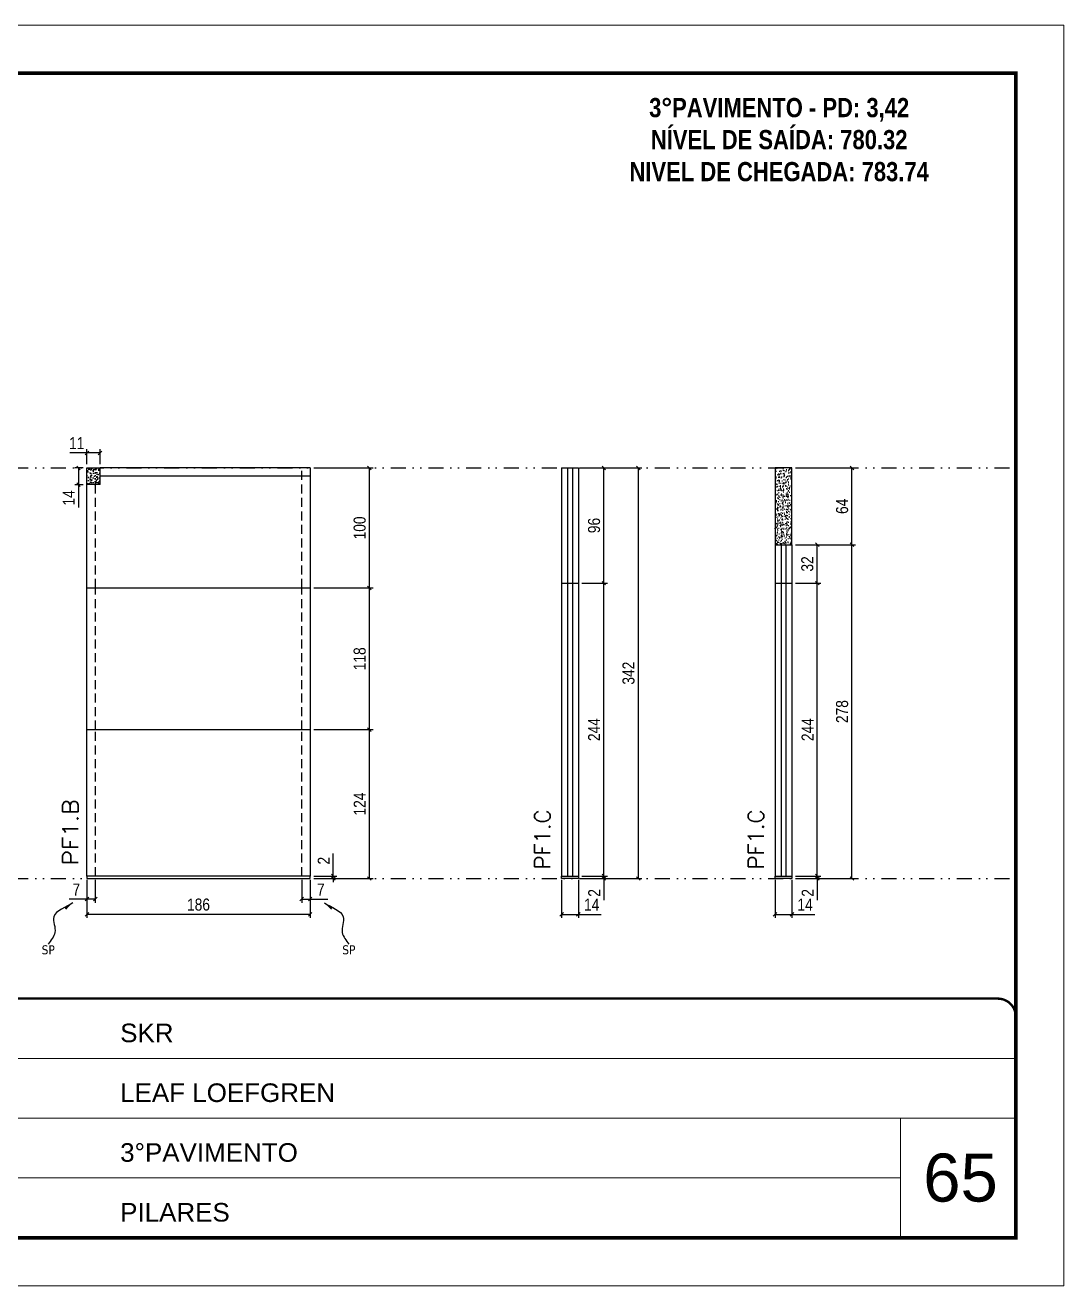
# Model space of a CAD drawing. Extents: x 14400 to 27878, y -21631 to 6985.
# Drawn here: x 15020 to 15885, y -12442 to -11392 of the extents above; entities that cross this region are included whole.
import ezdxf

# ---------------------------------------------------------------- set-up
doc = ezdxf.new("R2010")
doc.units = 0
for name, pattern in [('CONTINUO', [0]), ('DASHED', [0.75, 0.5, -0.25]), ('DIVIDE2', [0.625, 0.25, -0.125, 0, -0.125, 0, -0.125]), ('HIDDEN', [0.375, 0.25, -0.125])]:
    doc.linetypes.add(name, pattern=pattern)
for name, color, linetype, lineweight in [('CARIMBO', 255, 'Continuous', 9), ('Folhas', 255, 'Continuous', 9), ('SARRAFO DE PRESSAO', 251, 'DASHED', 9), ('Texto Seção', 7, 'Continuous', 15)]:
    doc.layers.add(name, color=color, linetype=linetype, lineweight=lineweight)
for name, color, linetype in [('COTA', 241, 'Continuous'), ('NOMENCLATURA', 7, 'Continuous'), ('Nível', 160, 'Continuous'), ('Painéis', 200, 'Continuous'), ('SARR_2.2x7', 40, 'Continuous'), ('SARR_EDITAR', 141, 'Continuous'), ('Sarrafo de Pressão', 42, 'HIDDEN'), ('texto', 7, 'Continuous')]:
    doc.layers.add(name, color=color, linetype=linetype)
doc.styles.add('ARIAL', font='arial.ttf')
doc.styles.add('COTA TECNICA', font='techl___.ttf', dxfattribs={"height": 10})
doc.styles.add('COTA TECNICA-50', font='techl___.ttf', dxfattribs={"height": 10})
doc.styles.add('REGUA-120', font='ROMANS.shx', dxfattribs={"height": 15})
doc.styles.add('ROMANC', font='techb___.ttf', dxfattribs={"height": 2.5})
doc.styles.get("Standard").update_dxf_attribs({"font": 'arial.ttf'})
doc.dimstyles.new('COTA PAINEL-50', dxfattribs={"dimtxt": 10, "dimasz": 3, "dimexe": 3, "dimexo": 3, "dimgap": 3, "dimtad": 1, "dimdec": 1, "dimzin": 12, "dimdsep": 46, "dimtxsty": 'COTA TECNICA-50', "dimblk1": 'OBLIQUE', "dimblk2": 'OBLIQUE', "dimsah": 1, "dimcen": 0.9, "dimclrd": 4, "dimclre": 4, "dimclrt": 240, "dimadec": 1, "dimazin": 3, "dimtfac": 1, "dimtdec": 1, "dimtmove": 0, "dimatfit": 3, "dimfxl": 1, "dimtolj": 1, "dimtzin": 12, "dimarcsym": 0})
doc.dimstyles.new('PAINEL', dxfattribs={"dimtxt": 10, "dimasz": 3, "dimexe": 3, "dimexo": 3, "dimgap": 3, "dimtad": 1, "dimdec": 1, "dimzin": 12, "dimdsep": 46, "dimtxsty": 'COTA TECNICA', "dimblk1": 'OBLIQUE', "dimblk2": 'OBLIQUE', "dimsah": 1, "dimcen": 0.9, "dimclrd": 4, "dimclre": 4, "dimclrt": 240, "dimadec": 1, "dimazin": 3, "dimtfac": 1, "dimtdec": 1, "dimtmove": 0, "dimatfit": 3, "dimfxl": 1, "dimtolj": 1, "dimtzin": 12, "dimarcsym": 0})
doc.dimstyles.get("Standard").update_dxf_attribs({"dimtxt": 0.18, "dimasz": 0.18, "dimexe": 0.18, "dimexo": 0.0625, "dimgap": 0.09, "dimtad": 0, "dimtih": 1, "dimtoh": 1, "dimdec": 4, "dimzin": 0, "dimdsep": 46, "dimtxsty": 'Standard', "dimcen": 0.09, "dimadec": 0, "dimazin": 0, "dimtfac": 1, "dimtdec": 4, "dimtofl": 0, "dimtmove": 0, "dimatfit": 3, "dimfxl": 1, "dimtolj": 1, "dimtzin": 0, "dimarcsym": 0})

# ---------------------------------------------------------------- blocks, each defined once
blk = doc.blocks.new('9999999999')
at = {"color": 30, "linetype": 'CONTINUO'}
for p, q in [((98564.6, 34379.6), (99584, 34379.6)), ((98564.6, 34329.8), (99488, 34329.8)), ((99584, 34329.8), (99488, 34329.8)), ((99488, 34329.8), (99488, 34230.2)), ((98564.6, 34280), (99488, 34280))]:
    blk.add_line(p, q, dxfattribs=at)
at = {"color": 30, "linetype": 'CONTINUO', "const_width": 2}
blk.add_lwpolyline([(99584, 34230.2), (99584, 34414.4, 0.414214), (99569, 34429.4), (98229, 34429.4, 0.414214), (98214, 34414.4), (98214, 34245.2, 0.414214), (98229, 34230.2), (99584, 34230.2)], format="xyb", dxfattribs=at)
at = {"layer": 'Folhas'}
blk.add_lwpolyline([(98139, 34190.2), (99624, 34190.2), (99624, 35240.2), (98139, 35240.2)], close=True, dxfattribs=at)
at = {"layer": 'Folhas', "color": 30, "const_width": 3}
blk.add_lwpolyline([(98214, 34230.2), (99584, 34230.2), (99584, 35200.2), (98214, 35200.2)], close=True, dxfattribs=at)
at = {"color": 7, "linetype": 'Continuous', "ltscale": 5, "style": 'ARIAL'}
for s, height, p in [('SKR', 15.48, (98837.7, 34393.1)), ('LEAF LOEFGREN', 15.483, (98837.7, 34343.3)), ('3°PAVIMENTO', 15.483, (98837.7, 34293.5)), ('PILARES', 15.48, (98837.7, 34243.7))]:
    blk.add_text(s, height=height, dxfattribs=at).set_placement(p)
blk = doc.blocks.new('_Oblique')
at = {"color": 0, "linetype": 'ByBlock', "lineweight": -2}
blk.add_line((-0.5, -0.5), (0.5, 0.5), dxfattribs=at)
blk = doc.blocks.new('*D4462')
at = {"layer": 'COTA', "color": 4, "lineweight": -2, "transparency": 16777216}
for p, q in [((15466.5, -12104.2), (15466.5, -12136.1)), ((15480.5, -12104.2), (15480.5, -12136.1)), ((15466.5, -12133.1), (15480.5, -12133.1)), ((15480.5, -12133.1), (15499.6, -12133.1))]:
    blk.add_line(p, q, dxfattribs=at)
at = {"layer": 'Defpoints', "color": 0, "transparency": 16777216}
for p in [(15466.5, -12101.2), (15480.5, -12101.2), (15480.5, -12133.1)]:
    blk.add_point(p, dxfattribs=at)
at = {"layer": 'COTA', "color": 4, "lineweight": -2, "transparency": 16777216, "xscale": 3, "yscale": 3, "zscale": 3, "rotation": 180}
blk.add_blockref('_Oblique', (15466.5, -12133.1), dxfattribs=at)
at = {"layer": 'COTA', "color": 4, "lineweight": -2, "transparency": 16777216, "xscale": 3, "yscale": 3, "zscale": 3}
blk.add_blockref('_Oblique', (15480.5, -12133.1), dxfattribs=at)
at = {"layer": 'COTA', "color": 240, "transparency": 16777216, "insert": (15491.6, -12125), "char_height": 10, "attachment_point": 5, "style": 'COTA TECNICA'}
blk.add_mtext('\\A1;14', dxfattribs=at)
blk = doc.blocks.new('*D4463')
at = {"layer": 'COTA', "color": 4, "lineweight": -2, "transparency": 16777216}
for p, q in [((15483.5, -12101.2), (15504.7, -12101.2)), ((15483.5, -12103.2), (15504.7, -12103.2)), ((15501.7, -12101.2), (15501.7, -12098.2)), ((15501.7, -12101.2), (15501.7, -12103.2)), ((15501.7, -12103.2), (15501.7, -12121.3))]:
    blk.add_line(p, q, dxfattribs=at)
at = {"layer": 'Defpoints', "color": 0, "transparency": 16777216}
for p in [(15480.5, -12101.2), (15480.5, -12103.2), (15501.7, -12101.2)]:
    blk.add_point(p, dxfattribs=at)
at = {"layer": 'COTA', "color": 4, "lineweight": -2, "transparency": 16777216, "xscale": 3, "yscale": 3, "zscale": 3}
for p, rotation in [((15501.7, -12101.2), 270), ((15501.7, -12103.2), 90)]:
    blk.add_blockref('_Oblique', p, dxfattribs=dict(at, rotation=rotation))
at = {"layer": 'COTA', "color": 240, "transparency": 16777216, "insert": (15493.7, -12115.2), "char_height": 10, "attachment_point": 5, "rotation": 90, "style": 'COTA TECNICA-50'}
blk.add_mtext('\\A1;2', dxfattribs=at)
blk = doc.blocks.new('*D4464')
at = {"layer": 'COTA', "color": 4, "lineweight": -2, "transparency": 16777216}
for p, q in [((15483.5, -11761.2), (15533.5, -11761.2)), ((15530.5, -12103.2), (15530.5, -11761.2)), ((15483.5, -12103.2), (15533.5, -12103.2))]:
    blk.add_line(p, q, dxfattribs=at)
at = {"layer": 'Defpoints', "color": 0, "transparency": 16777216}
for p in [(15480.5, -11761.2), (15530.5, -11761.2), (15480.5, -12103.2)]:
    blk.add_point(p, dxfattribs=at)
at = {"layer": 'COTA', "color": 4, "lineweight": -2, "transparency": 16777216, "xscale": 3, "yscale": 3, "zscale": 3}
for p, rotation in [((15530.5, -11761.2), 90), ((15530.5, -12103.2), 270)]:
    blk.add_blockref('_Oblique', p, dxfattribs=dict(at, rotation=rotation))
at = {"layer": 'COTA', "color": 240, "transparency": 16777216, "insert": (15522.3, -11932.2), "char_height": 10, "attachment_point": 5, "rotation": 90, "style": 'COTA TECNICA-50'}
blk.add_mtext('\\A1;342', dxfattribs=at)
blk = doc.blocks.new('*D4470')
at = {"layer": 'COTA', "color": 4, "lineweight": -2, "transparency": 16777216}
for p, q in [((15483.5, -11857.2), (15504.7, -11857.2)), ((15501.7, -12101.2), (15501.7, -11857.2)), ((15483.5, -12101.2), (15504.7, -12101.2))]:
    blk.add_line(p, q, dxfattribs=at)
at = {"layer": 'Defpoints', "color": 0, "transparency": 16777216}
for p in [(15480.5, -11857.2), (15501.7, -11857.2), (15480.5, -12101.2)]:
    blk.add_point(p, dxfattribs=at)
at = {"layer": 'COTA', "color": 4, "lineweight": -2, "transparency": 16777216, "xscale": 3, "yscale": 3, "zscale": 3}
for p, rotation in [((15501.7, -11857.2), 90), ((15501.7, -12101.2), 270)]:
    blk.add_blockref('_Oblique', p, dxfattribs=dict(at, rotation=rotation))
at = {"layer": 'COTA', "color": 240, "transparency": 16777216, "insert": (15493.6, -11979.2), "char_height": 10, "attachment_point": 5, "rotation": 90, "style": 'COTA TECNICA'}
blk.add_mtext('\\A1;244', dxfattribs=at)
blk = doc.blocks.new('*D4471')
at = {"layer": 'COTA', "color": 4, "lineweight": -2, "transparency": 16777216}
for p, q in [((15483.5, -11761.2), (15504.7, -11761.2)), ((15501.7, -11857.2), (15501.7, -11761.2)), ((15483.5, -11857.2), (15504.7, -11857.2))]:
    blk.add_line(p, q, dxfattribs=at)
at = {"layer": 'Defpoints', "color": 0, "transparency": 16777216}
for p in [(15480.5, -11761.2), (15501.7, -11761.2), (15480.5, -11857.2)]:
    blk.add_point(p, dxfattribs=at)
at = {"layer": 'COTA', "color": 4, "lineweight": -2, "transparency": 16777216, "xscale": 3, "yscale": 3, "zscale": 3}
for p, rotation in [((15501.7, -11761.2), 90), ((15501.7, -11857.2), 270)]:
    blk.add_blockref('_Oblique', p, dxfattribs=dict(at, rotation=rotation))
at = {"layer": 'COTA', "color": 240, "transparency": 16777216, "insert": (15493.6, -11809.2), "char_height": 10, "attachment_point": 5, "rotation": 90, "style": 'COTA TECNICA'}
blk.add_mtext('\\A1;96', dxfattribs=at)
blk = doc.blocks.new('*D4476')
at = {"layer": 'COTA', "color": 4, "lineweight": -2, "transparency": 16777216}
for p, q in [((15071, -12104.2), (15071, -12136.1)), ((15257, -12104.2), (15257, -12136.1)), ((15257, -12133.1), (15071, -12133.1))]:
    blk.add_line(p, q, dxfattribs=at)
at = {"layer": 'Defpoints', "color": 0, "transparency": 16777216}
for p in [(15071, -12101.2), (15257, -12101.2), (15071, -12133.1)]:
    blk.add_point(p, dxfattribs=at)
at = {"layer": 'COTA', "color": 4, "lineweight": -2, "transparency": 16777216, "xscale": 3, "yscale": 3, "zscale": 3, "rotation": 180}
blk.add_blockref('_Oblique', (15071, -12133.1), dxfattribs=at)
at = {"layer": 'COTA', "color": 4, "lineweight": -2, "transparency": 16777216, "xscale": 3, "yscale": 3, "zscale": 3}
blk.add_blockref('_Oblique', (15257, -12133.1), dxfattribs=at)
at = {"layer": 'COTA', "color": 240, "transparency": 16777216, "insert": (15164, -12125), "char_height": 10, "attachment_point": 5, "style": 'COTA TECNICA'}
blk.add_mtext('\\A1;186', dxfattribs=at)
blk = doc.blocks.new('*D4477')
at = {"layer": 'COTA', "color": 4, "lineweight": -2, "transparency": 16777216}
for p, q in [((15071, -12106.2), (15071, -12123.4)), ((15078, -12104.2), (15078, -12123.4)), ((15071, -12120.4), (15056.3, -12120.4)), ((15078, -12120.4), (15071, -12120.4))]:
    blk.add_line(p, q, dxfattribs=at)
at = {"layer": 'Defpoints', "color": 0, "transparency": 16777216}
for p in [(15071, -12103.2), (15078, -12101.2), (15071, -12120.4)]:
    blk.add_point(p, dxfattribs=at)
at = {"layer": 'COTA', "color": 4, "lineweight": -2, "transparency": 16777216, "xscale": 3, "yscale": 3, "zscale": 3, "rotation": 180}
blk.add_blockref('_Oblique', (15071, -12120.4), dxfattribs=at)
at = {"layer": 'COTA', "color": 4, "lineweight": -2, "transparency": 16777216, "xscale": 3, "yscale": 3, "zscale": 3}
blk.add_blockref('_Oblique', (15078, -12120.4), dxfattribs=at)
at = {"layer": 'COTA', "color": 240, "transparency": 16777216, "insert": (15062.2, -12112.4), "char_height": 10, "attachment_point": 5, "style": 'COTA TECNICA-50'}
blk.add_mtext('\\A1;7', dxfattribs=at)
blk = doc.blocks.new('*D4478')
at = {"layer": 'COTA', "color": 4, "lineweight": -2, "transparency": 16777216}
for p, q in [((15276.3, -12101.2), (15276.3, -12082.4)), ((15260, -12101.2), (15279.3, -12101.2)), ((15260, -12103.2), (15279.3, -12103.2)), ((15276.3, -12103.2), (15276.3, -12101.2)), ((15276.3, -12103.2), (15276.3, -12106.2))]:
    blk.add_line(p, q, dxfattribs=at)
at = {"layer": 'Defpoints', "color": 0, "transparency": 16777216}
for p in [(15257, -12101.2), (15257, -12103.2), (15276.3, -12103.2)]:
    blk.add_point(p, dxfattribs=at)
at = {"layer": 'COTA', "color": 4, "lineweight": -2, "transparency": 16777216, "xscale": 3, "yscale": 3, "zscale": 3}
for p, rotation in [((15276.3, -12101.2), 270), ((15276.3, -12103.2), 90)]:
    blk.add_blockref('_Oblique', p, dxfattribs=dict(at, rotation=rotation))
at = {"layer": 'COTA', "color": 240, "transparency": 16777216, "insert": (15268.3, -12088.4), "char_height": 10, "attachment_point": 5, "rotation": 90, "style": 'COTA TECNICA-50'}
blk.add_mtext('\\A1;2', dxfattribs=at)
blk = doc.blocks.new('*D4479')
at = {"layer": 'COTA', "color": 4, "linetype": 'ByBlock', "lineweight": -2, "transparency": 16777216}
for p, q in [((15260, -11979.2), (15309.4, -11979.2)), ((15306.4, -12103.2), (15306.4, -11979.2)), ((15260, -12103.2), (15309.4, -12103.2))]:
    blk.add_line(p, q, dxfattribs=at)
at = {"layer": 'Defpoints', "color": 0, "linetype": 'ByBlock', "transparency": 16777216}
for p in [(15257, -11979.2), (15306.4, -11979.2), (15257, -12103.2)]:
    blk.add_point(p, dxfattribs=at)
at = {"layer": 'COTA', "color": 4, "linetype": 'ByBlock', "lineweight": -2, "transparency": 16777216, "xscale": 3, "yscale": 3, "zscale": 3}
for p, rotation in [((15306.4, -11979.2), 90), ((15306.4, -12103.2), 270)]:
    blk.add_blockref('_Oblique', p, dxfattribs=dict(at, rotation=rotation))
at = {"layer": 'COTA', "color": 240, "linetype": 'ByBlock', "transparency": 16777216, "insert": (15298.3, -12041.2), "char_height": 10, "attachment_point": 5, "rotation": 90, "style": 'COTA TECNICA'}
blk.add_mtext('\\A1;124', dxfattribs=at)
blk = doc.blocks.new('*D4480')
at = {"layer": 'COTA', "color": 4, "linetype": 'ByBlock', "lineweight": -2, "transparency": 16777216}
for p, q in [((15260, -11979.2), (15309.4, -11979.2)), ((15306.4, -12103.2), (15306.4, -11979.2)), ((15260, -12103.2), (15309.4, -12103.2))]:
    blk.add_line(p, q, dxfattribs=at)
at = {"layer": 'Defpoints', "color": 0, "linetype": 'ByBlock', "transparency": 16777216}
for p in [(15257, -11979.2), (15306.4, -11979.2), (15257, -12103.2)]:
    blk.add_point(p, dxfattribs=at)
at = {"layer": 'COTA', "color": 4, "linetype": 'ByBlock', "lineweight": -2, "transparency": 16777216, "xscale": 3, "yscale": 3, "zscale": 3}
for p, rotation in [((15306.4, -11979.2), 90), ((15306.4, -12103.2), 270)]:
    blk.add_blockref('_Oblique', p, dxfattribs=dict(at, rotation=rotation))
at = {"layer": 'COTA', "color": 240, "linetype": 'ByBlock', "transparency": 16777216, "insert": (15298.3, -12041.2), "char_height": 10, "attachment_point": 5, "rotation": 90, "style": 'COTA TECNICA'}
blk.add_mtext('\\A1;124', dxfattribs=at)
blk = doc.blocks.new('*D4481')
at = {"layer": 'COTA', "color": 4, "lineweight": -2, "transparency": 16777216}
for p, q in [((15250, -12104.2), (15250, -12123.4)), ((15257, -12106.2), (15257, -12123.4)), ((15250, -12120.4), (15257, -12120.4)), ((15257, -12120.4), (15271.8, -12120.4))]:
    blk.add_line(p, q, dxfattribs=at)
at = {"layer": 'Defpoints', "color": 0, "transparency": 16777216}
for p in [(15250, -12101.2), (15257, -12103.2), (15257, -12120.4)]:
    blk.add_point(p, dxfattribs=at)
at = {"layer": 'COTA', "color": 4, "lineweight": -2, "transparency": 16777216, "xscale": 3, "yscale": 3, "zscale": 3, "rotation": 180}
blk.add_blockref('_Oblique', (15250, -12120.4), dxfattribs=at)
at = {"layer": 'COTA', "color": 4, "lineweight": -2, "transparency": 16777216, "xscale": 3, "yscale": 3, "zscale": 3}
blk.add_blockref('_Oblique', (15257, -12120.4), dxfattribs=at)
at = {"layer": 'COTA', "color": 240, "transparency": 16777216, "insert": (15265.9, -12112.4), "char_height": 10, "attachment_point": 5, "style": 'COTA TECNICA-50'}
blk.add_mtext('\\A1;7', dxfattribs=at)
blk = doc.blocks.new('*D4482')
at = {"layer": 'COTA', "color": 4, "lineweight": -2, "transparency": 16777216}
for p, q in [((15260, -11861.2), (15309.4, -11861.2)), ((15306.4, -11979.2), (15306.4, -11861.2)), ((15260, -11979.2), (15309.4, -11979.2))]:
    blk.add_line(p, q, dxfattribs=at)
at = {"layer": 'Defpoints', "color": 0, "transparency": 16777216}
for p in [(15257, -11861.2), (15306.4, -11861.2), (15257, -11979.2)]:
    blk.add_point(p, dxfattribs=at)
at = {"layer": 'COTA', "color": 4, "lineweight": -2, "transparency": 16777216, "xscale": 3, "yscale": 3, "zscale": 3}
for p, rotation in [((15306.4, -11861.2), 90), ((15306.4, -11979.2), 270)]:
    blk.add_blockref('_Oblique', p, dxfattribs=dict(at, rotation=rotation))
at = {"layer": 'COTA', "color": 240, "transparency": 16777216, "insert": (15298.3, -11920.2), "char_height": 10, "attachment_point": 5, "rotation": 90, "style": 'COTA TECNICA'}
blk.add_mtext('\\A1;118', dxfattribs=at)
blk = doc.blocks.new('*D4475')
at = {"layer": 'COTA', "color": 4, "lineweight": -2, "transparency": 16777216}
for p, q in [((15071, -11748.7), (15056.9, -11748.7)), ((15071, -11758.2), (15071, -11745.7)), ((15082, -11748.7), (15071, -11748.7)), ((15082, -11758.2), (15082, -11745.7))]:
    blk.add_line(p, q, dxfattribs=at)
at = {"layer": 'Defpoints', "color": 0, "transparency": 16777216}
for p in [(15071, -11748.7), (15071, -11761.2), (15082, -11761.2)]:
    blk.add_point(p, dxfattribs=at)
at = {"layer": 'COTA', "color": 4, "lineweight": -2, "transparency": 16777216, "xscale": 3, "yscale": 3, "zscale": 3, "rotation": 180}
blk.add_blockref('_Oblique', (15071, -11748.7), dxfattribs=at)
at = {"layer": 'COTA', "color": 4, "lineweight": -2, "transparency": 16777216, "xscale": 3, "yscale": 3, "zscale": 3}
blk.add_blockref('_Oblique', (15082, -11748.7), dxfattribs=at)
at = {"layer": 'COTA', "color": 240, "transparency": 16777216, "insert": (15062.5, -11740.6), "char_height": 10, "attachment_point": 5, "style": 'COTA TECNICA'}
blk.add_mtext('\\A1;11', dxfattribs=at)
blk = doc.blocks.new('*D4486')
at = {"layer": 'COTA', "color": 4, "lineweight": -2, "transparency": 16777216}
for p, q in [((15068, -11761.2), (15061, -11761.2)), ((15064, -11761.2), (15064, -11775.2)), ((15068, -11775.2), (15061, -11775.2)), ((15064, -11775.2), (15064, -11794.3))]:
    blk.add_line(p, q, dxfattribs=at)
at = {"layer": 'Defpoints', "color": 0, "transparency": 16777216}
for p in [(15071, -11761.2), (15064, -11775.2), (15071, -11775.2)]:
    blk.add_point(p, dxfattribs=at)
at = {"layer": 'COTA', "color": 4, "lineweight": -2, "transparency": 16777216, "xscale": 3, "yscale": 3, "zscale": 3}
for p, rotation in [((15064, -11761.2), 90), ((15064, -11775.2), 270)]:
    blk.add_blockref('_Oblique', p, dxfattribs=dict(at, rotation=rotation))
at = {"layer": 'COTA', "color": 240, "transparency": 16777216, "insert": (15055.9, -11786.2), "char_height": 10, "attachment_point": 5, "rotation": 90, "style": 'COTA TECNICA'}
blk.add_mtext('\\A1;14', dxfattribs=at)
blk = doc.blocks.new('*D4487')
at = {"layer": 'COTA', "color": 4, "lineweight": -2, "transparency": 16777216}
for p, q in [((15260, -11761.2), (15309.4, -11761.2)), ((15306.4, -11861.2), (15306.4, -11761.2)), ((15260, -11861.2), (15309.4, -11861.2))]:
    blk.add_line(p, q, dxfattribs=at)
at = {"layer": 'Defpoints', "color": 0, "transparency": 16777216}
for p in [(15257, -11761.2), (15306.4, -11761.2), (15257, -11861.2)]:
    blk.add_point(p, dxfattribs=at)
at = {"layer": 'COTA', "color": 4, "lineweight": -2, "transparency": 16777216, "xscale": 3, "yscale": 3, "zscale": 3}
for p, rotation in [((15306.4, -11761.2), 90), ((15306.4, -11861.2), 270)]:
    blk.add_blockref('_Oblique', p, dxfattribs=dict(at, rotation=rotation))
at = {"layer": 'COTA', "color": 240, "transparency": 16777216, "insert": (15298.3, -11811.2), "char_height": 10, "attachment_point": 5, "rotation": 90, "style": 'COTA TECNICA'}
blk.add_mtext('\\A1;100', dxfattribs=at)
blk = doc.blocks.new('*D4510')
at = {"layer": 'COTA', "color": 4, "lineweight": -2, "transparency": 16777216}
for p, q in [((15644.4, -12104.2), (15644.4, -12136.1)), ((15658.4, -12104.2), (15658.4, -12136.1)), ((15644.4, -12133.1), (15658.4, -12133.1)), ((15658.4, -12133.1), (15677.5, -12133.1))]:
    blk.add_line(p, q, dxfattribs=at)
at = {"layer": 'Defpoints', "color": 0, "transparency": 16777216}
for p in [(15644.4, -12101.2), (15658.4, -12101.2), (15658.4, -12133.1)]:
    blk.add_point(p, dxfattribs=at)
at = {"layer": 'COTA', "color": 4, "lineweight": -2, "transparency": 16777216, "xscale": 3, "yscale": 3, "zscale": 3, "rotation": 180}
blk.add_blockref('_Oblique', (15644.4, -12133.1), dxfattribs=at)
at = {"layer": 'COTA', "color": 4, "lineweight": -2, "transparency": 16777216, "xscale": 3, "yscale": 3, "zscale": 3}
blk.add_blockref('_Oblique', (15658.4, -12133.1), dxfattribs=at)
at = {"layer": 'COTA', "color": 240, "transparency": 16777216, "insert": (15669.4, -12125), "char_height": 10, "attachment_point": 5, "style": 'COTA TECNICA'}
blk.add_mtext('\\A1;14', dxfattribs=at)
blk = doc.blocks.new('*D4511')
at = {"layer": 'COTA', "color": 4, "lineweight": -2, "transparency": 16777216}
for p, q in [((15661.4, -12101.2), (15682.6, -12101.2)), ((15661.4, -12103.2), (15682.6, -12103.2)), ((15679.6, -12101.2), (15679.6, -12098.2)), ((15679.6, -12101.2), (15679.6, -12103.2)), ((15679.6, -12103.2), (15679.6, -12121.3))]:
    blk.add_line(p, q, dxfattribs=at)
at = {"layer": 'Defpoints', "color": 0, "transparency": 16777216}
for p in [(15658.4, -12101.2), (15658.4, -12103.2), (15679.6, -12101.2)]:
    blk.add_point(p, dxfattribs=at)
at = {"layer": 'COTA', "color": 4, "lineweight": -2, "transparency": 16777216, "xscale": 3, "yscale": 3, "zscale": 3}
for p, rotation in [((15679.6, -12101.2), 270), ((15679.6, -12103.2), 90)]:
    blk.add_blockref('_Oblique', p, dxfattribs=dict(at, rotation=rotation))
at = {"layer": 'COTA', "color": 240, "transparency": 16777216, "insert": (15671.6, -12115.2), "char_height": 10, "attachment_point": 5, "rotation": 90, "style": 'COTA TECNICA-50'}
blk.add_mtext('\\A1;2', dxfattribs=at)
blk = doc.blocks.new('*D4512')
at = {"layer": 'COTA', "color": 4, "lineweight": -2, "transparency": 16777216}
for p, q in [((15661.4, -11825.2), (15711.4, -11825.2)), ((15708.4, -12103.2), (15708.4, -11825.2)), ((15661.4, -12103.2), (15711.4, -12103.2))]:
    blk.add_line(p, q, dxfattribs=at)
at = {"layer": 'Defpoints', "color": 0, "transparency": 16777216}
for p in [(15658.4, -11825.2), (15708.4, -11825.2), (15658.4, -12103.2)]:
    blk.add_point(p, dxfattribs=at)
at = {"layer": 'COTA', "color": 4, "lineweight": -2, "transparency": 16777216, "xscale": 3, "yscale": 3, "zscale": 3}
for p, rotation in [((15708.4, -11825.2), 90), ((15708.4, -12103.2), 270)]:
    blk.add_blockref('_Oblique', p, dxfattribs=dict(at, rotation=rotation))
at = {"layer": 'COTA', "color": 240, "transparency": 16777216, "insert": (15700.3, -11964.2), "char_height": 10, "attachment_point": 5, "rotation": 90, "style": 'COTA TECNICA-50'}
blk.add_mtext('\\A1;278', dxfattribs=at)
blk = doc.blocks.new('*D4513')
at = {"layer": 'COTA', "color": 4, "lineweight": -2, "transparency": 16777216}
for p, q in [((15661.4, -11761.2), (15711.4, -11761.2)), ((15708.4, -11825.2), (15708.4, -11761.2)), ((15661.4, -11825.2), (15711.4, -11825.2))]:
    blk.add_line(p, q, dxfattribs=at)
at = {"layer": 'Defpoints', "color": 0, "transparency": 16777216}
for p in [(15658.4, -11761.2), (15708.4, -11761.2), (15658.4, -11825.2)]:
    blk.add_point(p, dxfattribs=at)
at = {"layer": 'COTA', "color": 4, "lineweight": -2, "transparency": 16777216, "xscale": 3, "yscale": 3, "zscale": 3}
for p, rotation in [((15708.4, -11761.2), 90), ((15708.4, -11825.2), 270)]:
    blk.add_blockref('_Oblique', p, dxfattribs=dict(at, rotation=rotation))
at = {"layer": 'COTA', "color": 240, "transparency": 16777216, "insert": (15700.3, -11793.2), "char_height": 10, "attachment_point": 5, "rotation": 90, "style": 'COTA TECNICA'}
blk.add_mtext('\\A1;64', dxfattribs=at)
blk = doc.blocks.new('*D4514')
at = {"layer": 'COTA', "color": 4, "lineweight": -2, "transparency": 16777216}
for p, q in [((15661.4, -11857.2), (15682.6, -11857.2)), ((15679.6, -12101.2), (15679.6, -11857.2)), ((15661.4, -12101.2), (15682.6, -12101.2))]:
    blk.add_line(p, q, dxfattribs=at)
at = {"layer": 'Defpoints', "color": 0, "transparency": 16777216}
for p in [(15658.4, -11857.2), (15679.6, -11857.2), (15658.4, -12101.2)]:
    blk.add_point(p, dxfattribs=at)
at = {"layer": 'COTA', "color": 4, "lineweight": -2, "transparency": 16777216, "xscale": 3, "yscale": 3, "zscale": 3}
for p, rotation in [((15679.6, -11857.2), 90), ((15679.6, -12101.2), 270)]:
    blk.add_blockref('_Oblique', p, dxfattribs=dict(at, rotation=rotation))
at = {"layer": 'COTA', "color": 240, "transparency": 16777216, "insert": (15671.5, -11979.2), "char_height": 10, "attachment_point": 5, "rotation": 90, "style": 'COTA TECNICA'}
blk.add_mtext('\\A1;244', dxfattribs=at)
blk = doc.blocks.new('*D4515')
at = {"layer": 'COTA', "color": 4, "lineweight": -2, "transparency": 16777216}
for p, q in [((15661.4, -11825.2), (15682.6, -11825.2)), ((15679.6, -11857.2), (15679.6, -11825.2)), ((15661.4, -11857.2), (15682.6, -11857.2))]:
    blk.add_line(p, q, dxfattribs=at)
at = {"layer": 'Defpoints', "color": 0, "transparency": 16777216}
for p in [(15658.4, -11825.2), (15679.6, -11825.2), (15658.4, -11857.2)]:
    blk.add_point(p, dxfattribs=at)
at = {"layer": 'COTA', "color": 4, "lineweight": -2, "transparency": 16777216, "xscale": 3, "yscale": 3, "zscale": 3}
for p, rotation in [((15679.6, -11825.2), 90), ((15679.6, -11857.2), 270)]:
    blk.add_blockref('_Oblique', p, dxfattribs=dict(at, rotation=rotation))
at = {"layer": 'COTA', "color": 240, "transparency": 16777216, "insert": (15671.3, -11841.2), "char_height": 10, "attachment_point": 5, "rotation": 90, "style": 'COTA TECNICA'}
blk.add_mtext('\\A1;32', dxfattribs=at)

msp = doc.modelspace()

# ---------------------------------------------------------------- hatches: boundary and pattern name
at = {"layer": 'COTA'}
h = msp.add_hatch(dxfattribs=at)
h.set_pattern_fill('AR-CONC', color=256, scale=0.03)
h.set_pattern_definition([(50, (325.564, 0), (5.4655401, -0.4781726), [0.5715, -6.2865]), (355, (325.564, 0), (-1.0573026, 5.7317054), [0.4572, -5.0292175]), (100.451445, (326.0197, -0.04), (4.4082374, 5.2535326), [0.4857003, -5.3427073]), (46.1842, (325.564, 1.524), (8.1323712, -1.2612698), [0.85725, -9.42975]), (96.63556, (326.242, 1.419), (7.122124, 7.4227837), [0.7285507, -8.0140682]), (351.18415, (325.564, 1.524), (7.122124, 7.4227837), [0.685799, -7.543792]), (21, (326.326, 1.143), (4.5484317, -3.0679559), [0.5715, -6.2865]), (326, (326.326, 1.143), (1.8540609, 5.525639), [0.4572, -5.0292]), (71.451445, (326.705, 0.8873), (6.4024926, 2.457683), [0.4857003, -5.3426981]), (37.5, (325.5642, 0), (0.0926581, 2.53665117), [0, -4.96824, 0, -5.1054, 0, -5.04825]), (7.5, (325.5642, 0), (2.00458988, 3.00541724), [0, -2.91084, 0, -4.85394, 0, -1.92405]), (327.5, (323.865, 0), (4.06771786, -0.17186232), [0, -1.905, 0, -5.9436, 0, -7.8867]), (317.5, (323.103, 0), (4.44387544, 0.7627947), [0, -2.4765, 0, -3.94716, 0, -5.6007])])
h.paths.add_polyline_path([(15082.03, -11775.16), (15082.03, -11761.19), (15071.03, -11761.19), (15071.03, -11775.16)])
h = msp.add_hatch(dxfattribs=at)
h.set_pattern_fill('AR-CONC', color=256, scale=0.03)
h.set_pattern_definition([(50, (-3145.6474, -14865.4764), (5.4655401, -0.4781726), [0.5715, -6.2865]), (355, (-3145.6474, -14865.4764), (-1.0573026, 5.7317054), [0.4572, -5.0292175]), (100.451445, (-3145.192, -14865.516), (4.4082374, 5.2535326), [0.4857003, -5.3427073]), (46.1842, (-3145.6474, -14863.9524), (8.1323712, -1.2612698), [0.85725, -9.42975]), (96.635558, (-3144.97, -14864.0575), (7.122124, 7.4227837), [0.7285507, -8.0140682]), (351.18415, (-3145.647, -14863.952), (7.122124, 7.4227837), [0.685799, -7.543792]), (21, (-3144.8854, -14864.3334), (4.5484317, -3.0679559), [0.5715, -6.2865]), (326, (-3144.8854, -14864.3334), (1.8540609, 5.525639), [0.4572, -5.0292]), (71.451445, (-3144.5064, -14864.589), (6.4024926, 2.457683), [0.4857003, -5.3426981]), (37.5, (-3145.6474, -14865.4764), (0.0926581, 2.53665117), [0, -4.96824, 0, -5.1054, 0, -5.04825]), (7.5, (-3145.6474, -14865.4764), (2.00458988, 3.00541724), [0, -2.91084, 0, -4.85394, 0, -1.92405]), (327.5, (-3147.3467, -14865.4764), (4.06771786, -0.17186232), [0, -1.905, 0, -5.9436, 0, -7.8867]), (317.5, (-3148.1087, -14865.4764), (4.44387544, 0.7627947), [0, -2.4765, 0, -3.94716, 0, -5.6007])])
h.paths.add_polyline_path([(15658.37, -11825.19), (15658.37, -11761.19), (15644.37, -11761.19), (15644.37, -11825.19)])

# ---------------------------------------------------------------- linework, layer by layer
for p, q in [((15071.03, -11775.16), (15071.03, -11761.19)), ((15071.03, -11761.19), (15082.03, -11761.19))]:
    msp.add_line(p, q, dxfattribs=at)
msp.add_lwpolyline([(15644.37, -11825.19), (15658.37, -11825.19), (15658.37, -11761.19), (15644.37, -11761.19)], close=True, dxfattribs=at)
at = {"layer": 'Nível', "color": 4, "linetype": 'DIVIDE2', "ltscale": 50}
for p, q in [((14474.97, -11761.19), (15844.97, -11761.19)), ((14474.97, -12103.19), (15844.97, -12103.19))]:
    msp.add_line(p, q, dxfattribs=at)
at = {"layer": 'Painéis'}
for p, q in [((15257.03, -11761.19), (15082.03, -11761.19)), ((15082.03, -11775.16), (15082.03, -11761.19)), ((15257.03, -11761.19), (15257.03, -12101.19)), ((15466.52, -11761.19), (15466.52, -12101.19)), ((15466.52, -11761.19), (15480.52, -11761.19)), ((15480.52, -11761.19), (15480.52, -12101.19)), ((15071.03, -12101.19), (15071.03, -11775.16)), ((15082.03, -11775.16), (15071.03, -11775.16)), ((15644.37, -11825.19), (15644.37, -12101.19)), ((15644.37, -11825.19), (15658.37, -11825.19)), ((15658.37, -11825.19), (15658.37, -12101.19)), ((15071.03, -11861.19), (15257.03, -11861.19)), ((15466.52, -11857.19), (15480.52, -11857.19)), ((15644.37, -11857.19), (15658.37, -11857.19)), ((15071.03, -11979.19), (15257.03, -11979.19)), ((15466.52, -12101.19), (15480.52, -12101.19)), ((15466.52, -12101.19), (15480.52, -12101.19)), ((15466.52, -12103.19), (15466.52, -12101.19)), ((15480.52, -12103.19), (15466.52, -12103.19)), ((15480.52, -12101.19), (15480.52, -12103.19)), ((15644.37, -12101.19), (15658.37, -12101.19)), ((15644.37, -12101.19), (15658.37, -12101.19)), ((15644.37, -12103.19), (15644.37, -12101.19)), ((15658.37, -12103.19), (15644.37, -12103.19)), ((15658.37, -12101.19), (15658.37, -12103.19))]:
    msp.add_line(p, q, dxfattribs=at)
msp.add_lwpolyline([(15257.03, -12101.19), (15071.03, -12101.19), (15071.03, -12103.19), (15257.03, -12103.19)], close=True, dxfattribs=at)
at = {"layer": 'SARR_2.2x7'}
msp.add_line((15257.03, -11768.19), (15082.03, -11768.19), dxfattribs=at)
at = {"layer": 'SARR_EDITAR'}
for p, q in [((15471.52, -11761.19), (15471.52, -12101.19)), ((15475.52, -11761.19), (15475.52, -12101.19)), ((15649.37, -11825.19), (15649.37, -12101.19)), ((15653.37, -11825.19), (15653.37, -12101.19))]:
    msp.add_line(p, q, dxfattribs=at)
at = {"layer": 'Sarrafo de Pressão', "ltscale": 30}
for p, q in [((15250.03, -11861.19), (15250.03, -11761.19)), ((15078.03, -11861.19), (15078.03, -11775.16)), ((15078.03, -11979.19), (15078.03, -11861.19)), ((15250.03, -11979.19), (15250.03, -11861.19)), ((15078.03, -12101.19), (15078.03, -11979.19)), ((15250.03, -12101.19), (15250.03, -11979.19))]:
    msp.add_line(p, q, dxfattribs=at)

# ---------------------------------------------------------------- block references
at = {"layer": 'SARRAFO DE PRESSAO', "color": 6, "linetype": 'ByBlock'}
msp.add_blockref('9999999999', (-83739.01, -46632.68), dxfattribs=at)

# ---------------------------------------------------------------- texts
at = {"layer": 'CARIMBO', "style": 'ARIAL'}
msp.add_text('65', height=40, dxfattribs=at).set_placement((15767.83, -12372.33))
at = {"layer": 'NOMENCLATURA', "color": 2, "insert": (15647.81, -11426.41), "char_height": 16, "attachment_point": 2, "style": 'ROMANC'}
msp.add_mtext_dynamic_manual_height_columns('\\P3°PAVIMENTO - PD: 3,42\\PNÍVEL DE SAÍDA: 780.32\\PNIVEL DE CHEGADA: 783.74', width=432.3511, gutter_width=1, heights=[0], dxfattribs=at)
at = {"layer": 'texto', "color": 0, "char_height": 7.5, "attachment_point": 5}
for insert in [(15038.78, -12162.68), (15289.28, -12162.68)]:
    msp.add_mtext('{\\fTahoma|b0|i0|c0|p34;\\C4;SP}', dxfattribs=dict(at, insert=insert))
at = {"layer": 'Texto Seção', "style": 'REGUA-120', "width": 1.1}
msp.add_text('PF1.B', height=13, rotation=90, dxfattribs=at).set_placement((15063.78, -12092.43))
at = {"layer": 'Texto Seção', "char_height": 13, "width": 370.6998, "attachment_point": 7, "rotation": 90, "style": 'REGUA-120'}
for insert in [(15457.07, -12095.78), (15634.92, -12095.78)]:
    msp.add_mtext('PF1.C', dxfattribs=dict(at, insert=insert))

# ---------------------------------------------------------------- dimensions: what is measured, and where the dimension line sits
at = {"layer": 'COTA'}
for base, p1, p2, angle, dimstyle, picture, middle in [((15071.03, -11748.7), (15082.03, -11761.19), (15071.03, -11761.19), 180, 'PAINEL', '*D4475', (15062.48, -11740.64)), ((15064, -11775.16), (15071.03, -11761.19), (15071.03, -11775.16), 90, 'PAINEL', '*D4486', (15055.93, -11786.22)), ((15306.4, -11761.19), (15257.03, -11861.19), (15257.03, -11761.19), 90, 'PAINEL', '*D4487', (15298.29, -11811.19)), ((15530.51, -11761.19), (15480.52, -12103.19), (15480.52, -11761.19), 90, 'COTA PAINEL-50', '*D4464', (15522.29, -11932.19)), ((15708.36, -11761.19), (15658.37, -11825.19), (15658.37, -11761.19), 90, 'PAINEL', '*D4513', (15700.25, -11793.19)), ((15708.36, -11825.19), (15658.37, -12103.19), (15658.37, -11825.19), 90, 'COTA PAINEL-50', '*D4512', (15700.26, -11964.19)), ((15306.4, -11861.19), (15257.03, -11979.19), (15257.03, -11861.19), 90, 'PAINEL', '*D4482', (15298.3, -11920.19)), ((15501.71, -11857.19), (15480.52, -12101.19), (15480.52, -11857.19), 90, 'PAINEL', '*D4470', (15493.64, -11979.19)), ((15679.56, -11857.19), (15658.37, -12101.19), (15658.37, -11857.19), 90, 'PAINEL', '*D4514', (15671.49, -11979.19)), ((15071.03, -12120.43), (15078.03, -12101.19), (15071.03, -12103.19), 180, 'COTA PAINEL-50', '*D4477', (15062.16, -12112.36))]:
    dim = msp.add_linear_dim(base=base, p1=p1, p2=p2, angle=angle, dimstyle=dimstyle, dxfattribs=at)
    dim.commit()
    dim.dimension.update_dxf_attribs({"geometry": picture, "text_midpoint": middle})
for base, p1, p2, angle, override, picture, middle in [((15501.71, -11761.19), (15480.52, -11857.19), (15480.52, -11761.19), 90, {"dimtmove": 1}, '*D4471', (15493.58, -11809.19)), ((15679.56, -11825.19), (15658.37, -11857.19), (15658.37, -11825.19), 90, {"dimtmove": 1}, '*D4515', (15671.34, -11841.19)), ((15071.03, -12133.09), (15257.03, -12101.19), (15071.03, -12101.19), 180, {"dimarcsym": 2}, '*D4476', (15164.03, -12124.96))]:
    dim = msp.add_linear_dim(base=base, p1=p1, p2=p2, angle=angle, dimstyle='PAINEL', override=override, dxfattribs=at)
    dim.commit()
    dim.dimension.update_dxf_attribs({"geometry": picture, "text_midpoint": middle})
at = {"layer": 'COTA', "linetype": 'ByBlock'}
for picture in ['*D4479', '*D4480']:
    dim = msp.add_aligned_dim(p1=(15257.03, -12103.19), p2=(15257.03, -11979.19), distance=-49.37, dimstyle='PAINEL', dxfattribs=at)
    dim.commit()
    dim.dimension.update_dxf_attribs({"geometry": picture, "text_midpoint": (15298.32, -12041.19)})
at = {"layer": 'COTA'}
for base, p1, p2, picture, middle in [((15276.29, -12103.19), (15257.03, -12101.19), (15257.03, -12103.19), '*D4478', (15276.29, -12088.44)), ((15501.71, -12101.19), (15480.52, -12103.19), (15480.52, -12101.19), '*D4463', (15501.71, -12115.25)), ((15679.56, -12101.19), (15658.37, -12103.19), (15658.37, -12101.19), '*D4511', (15679.56, -12115.25))]:
    dim = msp.add_linear_dim(base=base, p1=p1, p2=p2, angle=90, dimstyle='COTA PAINEL-50', dxfattribs=at)
    dim.commit()
    dim.dimension.update_dxf_attribs({"geometry": picture, "text_midpoint": middle, "dimtype": 160})
dim = msp.add_linear_dim(base=(15257.03, -12120.43), p1=(15250.03, -12101.19), p2=(15257.03, -12103.19), dimstyle='COTA PAINEL-50', dxfattribs=at)
dim.commit()
dim.dimension.update_dxf_attribs({"geometry": '*D4481', "text_midpoint": (15265.89, -12112.36)})
for base, p1, p2, picture, middle in [((15480.52, -12133.09), (15466.52, -12101.19), (15480.52, -12101.19), '*D4462', (15491.58, -12125.01)), ((15658.37, -12133.09), (15644.37, -12101.19), (15658.37, -12101.19), '*D4510', (15669.43, -12125.01))]:
    dim = msp.add_linear_dim(base=base, p1=p1, p2=p2, dimstyle='PAINEL', override={"dimarcsym": 2}, dxfattribs=at)
    dim.commit()
    dim.dimension.update_dxf_attribs({"geometry": picture, "text_midpoint": middle})

# ---------------------------------------------------------------- leaders
at = {"layer": 'COTA', "path_type": 1}
for points in [[(15059.2, -12123.37), (15043.41, -12135.21), (15044.34, -12148.21), (15038.79, -12158)], [(15268.86, -12123.37), (15284.64, -12135.21), (15283.72, -12148.21), (15289.27, -12158)]]:
    msp.add_leader(points, dimstyle='Standard', override={"dimasz": 8}, dxfattribs=at)

doc.saveas('drawing.dxf')
